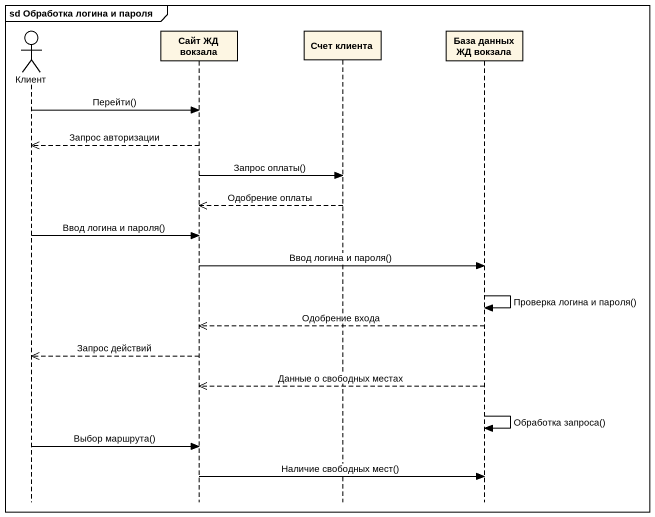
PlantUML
@startuml
mainframe sd Обработка логина и пароля
hide footbox
actor Клиент
participant "Сайт ЖД вокзала" as Сайт_ЖД_вокзала
participant "Счет клиента" as Счет_клиента
participant "База данных ЖД вокзала" as База_данных_ЖД_вокзала

Клиент -> Сайт_ЖД_вокзала : Перейти()
Сайт_ЖД_вокзала -->> Клиент : Запрос авторизации
Сайт_ЖД_вокзала -> Счет_клиента : Запрос оплаты()
Счет_клиента -->> Сайт_ЖД_вокзала : Одобрение оплаты
Клиент -> Сайт_ЖД_вокзала : Ввод логина и пароля()
Сайт_ЖД_вокзала -> База_данных_ЖД_вокзала : Ввод логина и пароля()
База_данных_ЖД_вокзала -> База_данных_ЖД_вокзала : Проверка логина и пароля()
База_данных_ЖД_вокзала -->> Сайт_ЖД_вокзала : Одобрение входа
Сайт_ЖД_вокзала -->> Клиент : Запрос действий
База_данных_ЖД_вокзала -->> Сайт_ЖД_вокзала : Данные о свободных местах
База_данных_ЖД_вокзала -> База_данных_ЖД_вокзала : Обработка запроса()
Клиент -> Сайт_ЖД_вокзала : Выбор маршрута()
Сайт_ЖД_вокзала -> База_данных_ЖД_вокзала : Наличие свободных мест()
@enduml
